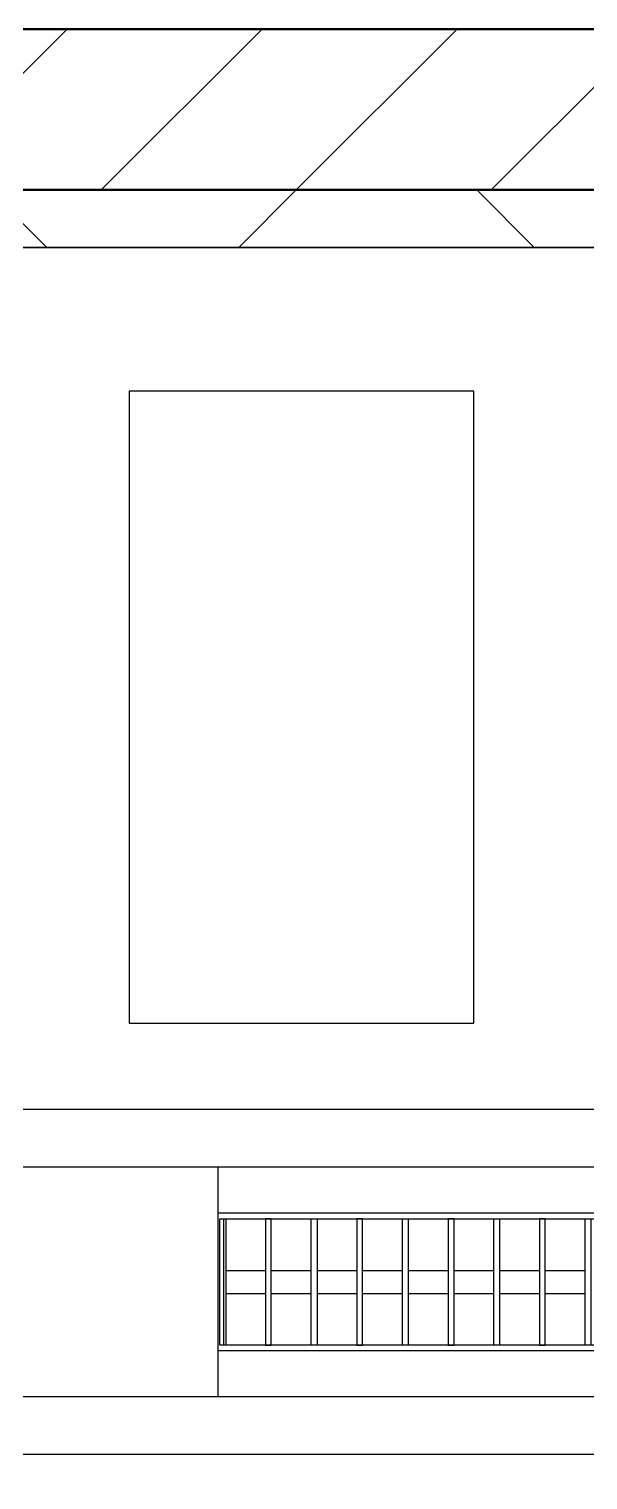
# Model space of a CAD drawing. Header units: millimetres. Extents: x -678720 to -601931, y -306 to 39239.
# Drawn here: x -656011 to -655525, y 7497 to 8759 of the extents above; entities that cross this region are included whole.
import ezdxf
from ezdxf.enums import TextEntityAlignment as Align
from ezdxf.xclip import XClip

# ---------------------------------------------------------------- set-up
doc = ezdxf.new("R2010")
doc.units = ezdxf.units.MM
doc.header["$XCLIPFRAME"] = 0
for name, color, linetype in [('000 - WIPEOUT', 250, 'Continuous'), ('001 - ASCESSORIES', 251, 'Continuous'), ('A04_TUBE SERIES', 2, 'Continuous'), ('A11_ALU.SOLID SHEET', 2, 'Continuous')]:
    doc.layers.add(name, color=color, linetype=linetype)
for name, color, linetype, lineweight in [('008 - LIGHTING', 1, 'Continuous', 9), ('A-GLAZ-CURT', 2, 'Continuous', 9), ('A-WALL', 5, 'Continuous', 35), ('A-WALL-FNSH', 2, 'Continuous', 35), ('A-WALL-PATT', 1, 'Continuous', 35)]:
    doc.layers.add(name, color=color, linetype=linetype, lineweight=lineweight)

# ---------------------------------------------------------------- blocks, each defined once
blk = doc.blocks.new('PPLS-PP19_Custom Tile Pattern - Custom Tile Pattern-V60-4234-01 ENLARGED MULTI-PURPOSE LEVEL - REFLECTED CEILING PLAN - SHEET 5')
at = {"layer": 'A-GLAZ-CURT'}
for p, q in [((-300, 0), (300, 0)), ((300, 0), (-300, 0)), ((230.1, 0), (300, 0)), ((-300, -50), (300, -50)), ((300, -50), (-300, -50))]:
    blk.add_line(p, q, dxfattribs=at)
for points, knots in [([(300, 0), (286.5, 0), (254.2, 0), (207.1, 0), (177.4, 0), (159.3, 0), (158.3, 0), (158.3, 0)], [-285.253232, -285.253232, -285.253232, -285.253232, -244.693688, -187.987675, -143.776725, -129.632772, -123.352749, -123.352749, -123.352749, -123.352749]), ([(300, 0), (288.2, 0), (262, 0), (232.4, 0), (222.1, 0), (220.6, 0)], [-12528.858583, -12528.858583, -12528.858583, -12528.858583, -11905.454923, -11162.864862, -10959.430472, -10959.430472, -10959.430472, -10959.430472]), ([(220.6, 0), (221.5, 0), (228.4, 0), (242.1, 0), (246.5, 0), (247, 0)], [-10638.413474, -10638.413474, -10638.413474, -10638.413474, -10511.382485, -9925.173265, -9834.877357, -9834.877357, -9834.877357, -9834.877357]), ([(220.6, 0), (226.1, 0), (244.7, 0), (266.7, 0), (281.7, 0), (291.7, 0), (296.5, 0), (297.9, 0), (298.1, 0)], [-6899.85577, -6899.85577, -6899.85577, -6899.85577, -6582.165592, -6068.460911, -5766.029927, -5566.724884, -5280.360606, -5199.253518, -5199.253518, -5199.253518, -5199.253518]), ([(247.1, 0), (246.8, 0), (245, 0), (238.3, 0), (226.6, 0), (223.5, 0), (220.7, 0)], [-9649.085549, -9649.085549, -9649.085549, -9649.085549, -9581.591397, -9406.094246, -9221.510254, -9016.44624, -9016.44624, -9016.44624, -9016.44624]), ([(284.8, 0), (284.8, 0), (285.1, 0), (287.5, 0), (293.6, 0), (297.8, 0), (300, 0)], [-4110.630118, -4110.630118, -4110.630118, -4110.630118, -4053.389046, -3959.664717, -3862.421465, -3746.95702, -3746.95702, -3746.95702, -3746.95702]), ([(297.4, 0), (295.8, 0), (291.6, 0), (285.4, 0), (284.9, 0)], [-4803.172655, -4803.172655, -4803.172655, -4803.172655, -4358.271401, -4143.037883, -4143.037883, -4143.037883, -4143.037883])]:
    blk.add_open_spline(points, degree=3, knots=knots, dxfattribs=at)
blk = doc.blocks.new('PPLS-PP19_Custom Tile Pattern - Custom Tile Pattern-V61-4234-01 ENLARGED MULTI-PURPOSE LEVEL - REFLECTED CEILING PLAN - SHEET 5')
at = {"layer": 'A-GLAZ-CURT'}
for p, q in [((-300, 0), (300, 0)), ((300, 0), (-300, 0)), ((-293.1, 0), (-275.8, 0)), ((-275.8, 0), (-293.1, 0)), ((-222.3, 0), (-205, 0)), ((-205, 0), (-222.3, 0)), ((-300, -50), (300, -50)), ((300, -50), (-300, -50))]:
    blk.add_line(p, q, dxfattribs=at)
at = {"layer": 'A-GLAZ-CURT', "flags": 128}
for points in [[(-300, 0), (-291.6, 0), (-283.3, 0), (-275.2, 0), (-267.3, 0), (-259.5, 0), (-251.8, 0), (-244.2, 0), (-236.7, 0), (-229.4, 0), (-222.1, 0), (-214.8, 0), (-207.7, 0), (-200.8, 0), (-194, 0), (-187.5, 0), (-181.6, 0)], [(-125.2, 0), (-128.5, 0), (-134.2, 0), (-140, 0), (-145.5, 0), (-150.6, 0), (-155.5, 0), (-160.3, 0), (-164.9, 0), (-169.6, 0), (-174.5, 0), (-179.5, 0), (-184.8, 0), (-190.4, 0), (-196.4, 0), (-202.6, 0), (-209, 0), (-215.7, 0), (-222.6, 0), (-229.7, 0), (-237, 0), (-244.4, 0), (-252, 0), (-259.7, 0), (-267.5, 0), (-275.5, 0), (-283.6, 0), (-291.7, 0), (-300, 0)], [(-181.4, 0), (-175.6, 0), (-170.3, 0), (-165.6, 0), (-162, 0), (-159.5, 0), (-157.5, 0), (-154.5, 0), (-149.4, 0), (-141.8, 0), (-132.8, 0), (-126.1, 0)]]:
    blk.add_lwpolyline(points, dxfattribs=at)
at = {"layer": 'A-GLAZ-CURT'}
for points, knots in [([(-300, 0), (-284.7, 0), (-236.6, 0), (-174.6, 0), (-130, 0), (-110.8, 0), (-99.5, 0), (-91.5, 0)], [-5323.127839, -5323.127839, -5323.127839, -5323.127839, -4502.809032, -2700.551212, -1002.059161, -460.363443, 0, 0, 0, 0]), ([(-248.2, 0), (-259.4, 0), (-276.2, 0), (-294.5, 0), (-300, 0)], [-14408.49639, -14408.49639, -14408.49639, -14408.49639, -13729.592194, -13439.944408, -13439.944408, -13439.944408, -13439.944408]), ([(-247.5, 0), (-249.6, 0), (-256.9, 0), (-262.6, 0), (-264.9, 0), (-265.4, 0)], [-662.047515, -662.047515, -662.047515, -662.047515, -543.655514, -208.940337, 0, 0, 0, 0]), ([(-258.6, 0), (-257.9, 0), (-255.2, 0), (-251.3, 0), (-248.4, 0)], [-5722.54675, -5722.54675, -5722.54675, -5722.54675, -5657.471696, -5492.108626, -5492.108626, -5492.108626, -5492.108626]), ([(-116.3, 0), (-122.2, 0), (-150.3, 0), (-193.6, 0), (-235.8, 0), (-247.5, 0)], [-17701.573127, -17701.573127, -17701.573127, -17701.573127, -17136.203329, -15131.813646, -14422.989194, -14422.989194, -14422.989194, -14422.989194]), ([(-247.5, 0), (-246.4, 0), (-237.9, 0), (-226, 0), (-213.1, 0), (-200.2, 0), (-190.3, 0), (-183.4, 0), (-181.9, 0)], [-5476.238847, -5476.238847, -5476.238847, -5476.238847, -5413.335975, -5017.494783, -4832.723979, -4666.091899, -4349.945572, -4263.105297, -4263.105297, -4263.105297, -4263.105297]), ([(-137.9, 0), (-140.6, 0), (-147.7, 0), (-147.7, 0), (-158.7, 0), (-174, 0), (-185.6, 0), (-209.8, 0), (-229.8, 0), (-244, 0), (-247.4, 0)], [-3187.727384, -3187.727384, -3187.727384, -3187.727384, -2919.378265, -2477.344047, -2237.412286, -2029.680487, -1755.085331, -1400.429864, -858.079193, -664.109872, -664.109872, -664.109872, -664.109872]), ([(-181.6, 0), (-186.8, 0), (-200.6, 0), (-216.6, 0), (-231.3, 0), (-233.5, 0), (-234, 0)], [-1703.772171, -1703.772171, -1703.772171, -1703.772171, -1422.553702, -978.033455, -846.069444, -682.911962, -682.911962, -682.911962, -682.911962]), ([(-233.5, 0), (-233.4, 0), (-232.4, 0), (-230.7, 0), (-225.3, 0), (-223.6, 0)], [-455.274641, -455.274641, -455.274641, -455.274641, -440.605512, -119.536984, 0, 0, 0, 0]), ([(-223.6, 0), (-219.4, 0), (-206.2, 0), (-192.2, 0), (-182.9, 0), (-181.6, 0)], [-5463.295695, -5463.295695, -5463.295695, -5463.295695, -5161.076232, -4739.070012, -4669.24716, -4669.24716, -4669.24716, -4669.24716]), ([(-181.6, 0), (-177.1, 0), (-169.4, 0), (-158.7, 0), (-157.2, 0)], [-4256.661028, -4256.661028, -4256.661028, -4256.661028, -4000.813434, -3840.635403, -3840.635403, -3840.635403, -3840.635403]), ([(-133.8, 0), (-135.5, 0), (-137.8, 0), (-149.3, 0), (-162, 0), (-172.8, 0), (-180.3, 0), (-181.4, 0)], [-2731.647847, -2731.647847, -2731.647847, -2731.647847, -2418.507304, -2308.929706, -2113.765672, -1763.376603, -1707.279905, -1707.279905, -1707.279905, -1707.279905]), ([(-180.7, 0), (-177.1, 0), (-167.4, 0), (-152.1, 0), (-136.8, 0), (-127.3, 0), (-124.2, 0), (-123.4, 0), (-123.3, 0)], [-4653.918555, -4653.918555, -4653.918555, -4653.918555, -4465.409639, -4149.119819, -3839.893365, -3647.167523, -3488.92562, -3439.852845, -3439.852845, -3439.852845, -3439.852845]), ([(-152.3, 0), (-151, 0), (-147.7, 0), (-143.6, 0), (-138.6, 0)], [-3494.978217, -3494.978217, -3494.978217, -3494.978217, -3371.022232, -3227.460399, -3227.460399, -3227.460399, -3227.460399]), ([(-118.8, 0), (-121.9, 0), (-126.3, 0), (-137, 0), (-147.5, 0), (-150, 0), (-150.6, 0)], [-5938.474035, -5938.474035, -5938.474035, -5938.474035, -5700.061948, -5508.838257, -5298.784692, -5196.16478, -5196.16478, -5196.16478, -5196.16478]), ([(-150.3, 0), (-150.1, 0), (-147.7, 0), (-142.6, 0), (-127.3, 0), (-107.3, 0), (-90.4, 0), (-75.3, 0), (-68.4, 0), (-65.1, 0), (-63.6, 0)], [-4948.728362, -4948.728362, -4948.728362, -4948.728362, -4883.323924, -4440.880425, -4054.690705, -3793.097032, -3402.597032, -3144.956779, -3050.982048, -2969.237017, -2969.237017, -2969.237017, -2969.237017]), ([(-116.7, 0), (-123.8, 0), (-134, 0), (-147.7, 0), (-149.1, 0)], [-6858.444941, -6858.444941, -6858.444941, -6858.444941, -6449.282163, -6277.220794, -6277.220794, -6277.220794, -6277.220794]), ([(-148.2, 0), (-146.9, 0), (-140.1, 0), (-137.3, 0), (-133.9, 0), (-128.8, 0), (-126.5, 0)], [-6162.058746, -6162.058746, -6162.058746, -6162.058746, -6017.569127, -5560.701257, -5364.112219, -5231.017328, -5231.017328, -5231.017328, -5231.017328]), ([(-116.7, 0), (-120, 0), (-127.3, 0), (-139, 0), (-146.1, 0), (-146.9, 0)], [-1120.9132, -1120.9132, -1120.9132, -1120.9132, -945.742622, -741.901385, -489.130243, -489.130243, -489.130243, -489.130243]), ([(-146.7, 0), (-146.6, 0), (-145.5, 0), (-135.7, 0), (-128.3, 0), (-125.2, 0)], [-420.34245, -420.34245, -420.34245, -420.34245, -406.956646, -290.263673, 0, 0, 0, 0]), ([(-127.4, 0), (-131.6, 0), (-133.2, 0), (-134.1, 0), (-134.1, 0)], [-8540.990293, -8540.990293, -8540.990293, -8540.990293, -8266.114998, -8246.473386, -8246.473386, -8246.473386, -8246.473386]), ([(-134.1, 0), (-133.3, 0), (-130.3, 0), (-122.4, 0), (-116.3, 0), (-115.7, 0)], [-7657.439573, -7657.439573, -7657.439573, -7657.439573, -7293.749979, -6839.55839, -6795.449106, -6795.449106, -6795.449106, -6795.449106]), ([(-120.1, 0), (-120.1, 0), (-120.2, 0), (-121.3, 0), (-129.2, 0), (-133.8, 0)], [-2933.992132, -2933.992132, -2933.992132, -2933.992132, -2920.575025, -2840.280255, -2731.647847, -2731.647847, -2731.647847, -2731.647847]), ([(-113.4, 0), (-113.4, 0), (-114, 0), (-119.7, 0), (-125.4, 0), (-127, 0), (-127.4, 0)], [-328.499627, -328.499627, -328.499627, -328.499627, -282.672656, -98.539552, -24.539552, 0, 0, 0, 0]), ([(-126.5, 0), (-122.4, 0), (-108.7, 0), (-86.7, 0), (-63.4, 0), (-55, 0), (-51.6, 0), (-50.8, 0)], [-5231.017328, -5231.017328, -5231.017328, -5231.017328, -4994.692869, -4542.524482, -4008.285538, -3689.699207, -3611.892917, -3611.892917, -3611.892917, -3611.892917]), ([(-125.2, 0), (-124.9, 0), (-122.8, 0), (-119.2, 0), (-115.7, 0)], [-3362.7396, -3362.7396, -3362.7396, -3362.7396, -3342.215224, -3152.568375, -3152.568375, -3152.568375, -3152.568375]), ([(-122.1, 0), (-122, 0), (-121.7, 0), (-121.2, 0), (-120.9, 0)], [-3136.336417, -3136.336417, -3136.336417, -3136.336417, -3110.304437, -3035.164275, -3035.164275, -3035.164275, -3035.164275]), ([(-49.6, 0), (-52.5, 0), (-61.8, 0), (-81.2, 0), (-99.5, 0), (-114, 0), (-117.3, 0), (-118.8, 0)], [-1333.826854, -1333.826854, -1333.826854, -1333.826854, -1060.00838, -740.068933, -229.489605, -116.330425, 0, 0, 0, 0]), ([(-72.9, 0), (-75.5, 0), (-87.4, 0), (-103.1, 0), (-115.7, 0)], [-19442.345229, -19442.345229, -19442.345229, -19442.345229, -18935.241197, -17722.506075, -17722.506075, -17722.506075, -17722.506075]), ([(-49.7, 0), (-50.6, 0), (-60, 0), (-78.2, 0), (-102.3, 0), (-113.4, 0), (-115.7, 0)], [-8132.092767, -8132.092767, -8132.092767, -8132.092767, -8073.216054, -7508.296369, -7004.680444, -6877.322838, -6877.322838, -6877.322838, -6877.322838]), ([(-115.7, 0), (-114.2, 0), (-109.4, 0), (-98.9, 0), (-85.3, 0), (-71.7, 0), (-65.9, 0), (-65.1, 0)], [-3152.381361, -3152.381361, -3152.381361, -3152.381361, -3074.362186, -2902.289527, -2605.247022, -2322.099534, -2241.8264, -2241.8264, -2241.8264, -2241.8264]), ([(-86.2, 0), (-91.4, 0), (-100.8, 0), (-111.1, 0), (-115.7, 0)], [-1681.3698, -1681.3698, -1681.3698, -1681.3698, -1374.161226, -1138.713903, -1138.713903, -1138.713903, -1138.713903]), ([(-115.7, 0), (-114.8, 0), (-110.2, 0), (-96.8, 0), (-75.3, 0), (-59.7, 0), (-49.7, 0)], [-5712.488862, -5712.488862, -5712.488862, -5712.488862, -5430.283136, -5103.229623, -4799.173296, -4279.684689, -4279.684689, -4279.684689, -4279.684689]), ([(-36.6, 0), (-36.6, 0), (-40.4, 0), (-44.3, 0), (-59, 0), (-85.2, 0), (-105.6, 0), (-114, 0), (-115.6, 0)], [-4069.478503, -4069.478503, -4069.478503, -4069.478503, -3858.647035, -3538.256648, -2842.901703, -2193.204658, -1433.981041, -1149.748693, -1149.748693, -1149.748693, -1149.748693]), ([(9.3, 0), (9.1, 0), (7.6, 0), (2.6, 0), (-12.2, 0), (-25.6, 0), (-40, 0), (-56.2, 0), (-75.6, 0), (-94, 0), (-112, 0), (-114.9, 0), (-115.6, 0)], [-2922.926651, -2922.926651, -2922.926651, -2922.926651, -2882.788014, -2720.818881, -2518.50168, -2125.455881, -1792.521578, -1466.981642, -1208.454564, -789.402658, -501.969187, -243.577221, -243.577221, -243.577221, -243.577221]), ([(-114.9, 0), (-108, 0), (-91.3, 0), (-74, 0), (-62.7, 0), (-60.4, 0), (-60, 0)], [-6773.888853, -6773.888853, -6773.888853, -6773.888853, -6236.997189, -5713.340575, -5140.470607, -5006.787413, -5006.787413, -5006.787413, -5006.787413]), ([(-114.8, 0), (-114.4, 0), (-113.9, 0), (-113.4, 0), (-113.4, 0)], [-492.74944, -492.74944, -492.74944, -492.74944, -394.672656, -330.879064, -330.879064, -330.879064, -330.879064]), ([(-91.5, 0), (-90.1, 0), (-84.7, 0), (-77.4, 0), (-72.7, 0), (-72.6, 0), (-72.6, 0)], [-19832.387487, -19832.387487, -19832.387487, -19832.387487, -19753.885894, -19541.04734, -19478.625389, -19471.062469, -19471.062469, -19471.062469, -19471.062469]), ([(-64, 0), (-64.1, 0), (-72.5, 0), (-80.6, 0), (-86.2, 0)], [-2171.769325, -2171.769325, -2171.769325, -2171.769325, -2007.031671, -1681.3698, -1681.3698, -1681.3698, -1681.3698]), ([(-29, 0), (-34, 0), (-43.7, 0), (-56.4, 0), (-71.7, 0), (-77.8, 0), (-82.7, 0), (-83.3, 0), (-83.3, 0)], [-2680.714891, -2680.714891, -2680.714891, -2680.714891, -2413.671296, -2161.752162, -2006.592567, -1646.621388, -1424.436217, -1393.971743, -1393.971743, -1393.971743, -1393.971743]), ([(-83.3, 0), (-83.3, 0), (-82.9, 0), (-76.1, 0), (-63, 0), (-48.1, 0), (-36.5, 0), (-33.6, 0), (-29.9, 0), (-28.6, 0)], [-1393.4169, -1393.4169, -1393.4169, -1393.4169, -1353.722004, -1274.333717, -1073.56893, -651.549973, -296.515819, -83.513472, 0, 0, 0, 0]), ([(-50.9, 0), (-51.1, 0), (-58.4, 0), (-65.8, 0), (-66.4, 0), (-66.4, 0)], [-2997.869085, -2997.869085, -2997.869085, -2997.869085, -2981.410125, -2542.574734, -2498.224237, -2498.224237, -2498.224237, -2498.224237]), ([(-66.4, 0), (-66.4, 0), (-63.6, 0), (-53.6, 0), (-34.4, 0), (-29.8, 0), (-29.2, 0)], [-2493.31794, -2493.31794, -2493.31794, -2493.31794, -2315.303971, -1809.437387, -963.711516, -666.19313, -666.19313, -666.19313, -666.19313]), ([(-63.6, 0), (-61.5, 0), (-57.4, 0), (-55.3, 0), (-51.7, 0), (-49.8, 0)], [-2969.237017, -2969.237017, -2969.237017, -2969.237017, -2851.217951, -2734.127174, -2617.591853, -2617.591853, -2617.591853, -2617.591853]), ([(-58.8, 0), (-58.4, 0), (-57.3, 0), (-54.8, 0), (-50.7, 0), (-49.8, 0)], [-4859.52896, -4859.52896, -4859.52896, -4859.52896, -4680.891996, -4469.85053, -4417.7536, -4417.7536, -4417.7536, -4417.7536]), ([(15.1, 0), (15, 0), (9.5, 0), (-2.9, 0), (-20.6, 0), (-32.8, 0), (-44.9, 0), (-51.4, 0), (-51.8, 0)], [-1934.732642, -1934.732642, -1934.732642, -1934.732642, -1925.670641, -1617.263037, -1290.787923, -1039.307308, -819.71621, -644.910881, -644.910881, -644.910881, -644.910881]), ([(-51.8, 0), (-51.8, 0), (-51.8, 0), (-50.8, 0), (-49.8, 0)], [-632.814994, -632.814994, -632.814994, -632.814994, -627.965721, -529.01067, -529.01067, -529.01067, -529.01067]), ([(-50, 0), (-49.5, 0), (-46.3, 0), (-30.8, 0), (-18, 0), (7.3, 0), (13.2, 0), (16.1, 0)], [-3584.735223, -3584.735223, -3584.735223, -3584.735223, -3546.54457, -3315.260113, -2864.387349, -2439.246196, -2145.685752, -2145.685752, -2145.685752, -2145.685752]), ([(31.2, 0), (26, 0), (12, 0), (-16.2, 0), (-38, 0), (-49.8, 0)], [-4496.803627, -4496.803627, -4496.803627, -4496.803627, -4222.080604, -3745.412743, -3020.498129, -3020.498129, -3020.498129, -3020.498129]), ([(-49.7, 0), (-48.1, 0), (-45.3, 0), (-42.6, 0), (-41.8, 0)], [-4416.784389, -4416.784389, -4416.784389, -4416.784389, -4321.566175, -4270.495146, -4270.495146, -4270.495146, -4270.495146]), ([(-49.5, 0), (-49.4, 0), (-47.1, 0), (-46, 0), (-40.2, 0), (-36.8, 0)], [-515.928705, -515.928705, -515.928705, -515.928705, -508.377888, -260.442412, 0, 0, 0, 0]), ([(-26.8, 0), (-27.8, 0), (-35.4, 0), (-43.6, 0), (-49.5, 0)], [-8718.362214, -8718.362214, -8718.362214, -8718.362214, -8532.293389, -8137.138066, -8137.138066, -8137.138066, -8137.138066]), ([(-48.9, 0), (-46.8, 0), (-43.6, 0), (-40.8, 0), (-40.5, 0), (-40.4, 0)], [-2598.08239, -2598.08239, -2598.08239, -2598.08239, -2474.780881, -2410.990208, -2350.645972, -2350.645972, -2350.645972, -2350.645972]), ([(-36.3, 0), (-36.4, 0), (-37.3, 0), (-45, 0), (-45.7, 0), (-48.4, 0), (-48.8, 0)], [-1855.773136, -1855.773136, -1855.773136, -1855.773136, -1810.870157, -1672.078046, -1405.135169, -1360.9003, -1360.9003, -1360.9003, -1360.9003]), ([(-48.8, 0), (-45, 0), (-32, 0), (-12.8, 0), (4.2, 0), (9.6, 0), (10.1, 0), (10.2, 0)], [-4262.601366, -4262.601366, -4262.601366, -4262.601366, -4065.652676, -3589.737505, -3285.047089, -3066.359526, -3044.715262, -3044.715262, -3044.715262, -3044.715262]), ([(-41.8, 0), (-39.9, 0), (-37.7, 0), (-36.9, 0), (-36.8, 0)], [-4270.495146, -4270.495146, -4270.495146, -4270.495146, -4161.040818, -4106.245333, -4106.245333, -4106.245333, -4106.245333]), ([(-36.8, 0), (-32.4, 0), (-19.2, 0), (-1.3, 0), (11.7, 0), (15.1, 0)], [-6191.144455, -6191.144455, -6191.144455, -6191.144455, -5862.463379, -5340.621928, -5159.287046, -5159.287046, -5159.287046, -5159.287046]), ([(-36.3, 0), (-36.3, 0), (-34.7, 0), (-28.9, 0), (-27, 0), (-26.5, 0)], [-9150.272121, -9150.272121, -9150.272121, -9150.272121, -9057.163041, -8919.836787, -8834.607043, -8834.607043, -8834.607043, -8834.607043]), ([(30.8, 0), (29.3, 0), (20.1, 0), (3.5, 0), (-16.6, 0), (-34.8, 0), (-36, 0)], [-10462.034656, -10462.034656, -10462.034656, -10462.034656, -10363.088938, -9884.23066, -9424.652049, -9182.880979, -9182.880979, -9182.880979, -9182.880979]), ([(-33.3, 0), (-33.3, 0), (-32.9, 0), (-31.2, 0), (-30.5, 0)], [-2415.024266, -2415.024266, -2415.024266, -2415.024266, -2357.633367, -2323.618664, -2323.618664, -2323.618664, -2323.618664]), ([(15.5, 0), (10.8, 0), (-0.9, 0), (-17.8, 0), (-30.6, 0), (-31.8, 0), (-32, 0)], [-3582.245441, -3582.245441, -3582.245441, -3582.245441, -3333.063701, -2994.501669, -2698.150104, -2614.070998, -2614.070998, -2614.070998, -2614.070998]), ([(-30.8, 0), (-30.7, 0), (-30, 0), (-23.5, 0), (-15.8, 0), (-15.2, 0)], [-54176.191683, -54176.191683, -54176.191683, -54176.191683, -54157.274271, -53749.15266, -53717.791567, -53717.791567, -53717.791567, -53717.791567]), ([(-30.5, 0), (-27.1, 0), (-17.8, 0), (0.5, 0), (12, 0), (16.2, 0)], [-2323.618664, -2323.618664, -2323.618664, -2323.618664, -2142.497158, -1716.209403, -1464.783767, -1464.783767, -1464.783767, -1464.783767]), ([(-13, 0), (-14.4, 0), (-17.7, 0), (-26, 0), (-29.5, 0), (-30.2, 0)], [-55207.591944, -55207.591944, -55207.591944, -55207.591944, -54789.006179, -54461.685999, -54290.791712, -54290.791712, -54290.791712, -54290.791712]), ([(-29, 0), (-28.7, 0), (-27.4, 0), (-24.5, 0), (-22.6, 0)], [-166.548282, -166.548282, -166.548282, -166.548282, -102.06493, 0, 0, 0, 0]), ([(8.3, 0), (8.2, 0), (7.2, 0), (0.3, 0), (-13.9, 0), (-24.9, 0), (-29, 0)], [-3574.286521, -3574.286521, -3574.286521, -3574.286521, -3526.962355, -3285.499107, -2903.012179, -2680.714891, -2680.714891, -2680.714891, -2680.714891]), ([(-28.6, 0), (-26.9, 0), (-20.3, 0), (-11.5, 0), (2.1, 0), (10.9, 0), (15.2, 0), (15.8, 0)], [-5361.429781, -5361.429781, -5361.429781, -5361.429781, -5261.36855, -5050.479954, -4785.90057, -4596.498881, -4567.143888, -4567.143888, -4567.143888, -4567.143888]), ([(-22.6, 0), (-20.3, 0), (-17, 0), (-11.4, 0), (-7.7, 0), (-6.6, 0), (-6.4, 0)], [-56468.192263, -56468.192263, -56468.192263, -56468.192263, -56344.022017, -56303.229861, -56166.290093, -56124.392176, -56124.392176, -56124.392176, -56124.392176]), ([(-15.2, 0), (-13.1, 0), (-0.7, 0), (12.1, 0), (15.5, 0)], [-461.142613, -461.142613, -461.142613, -461.142613, -429.606584, -418.500335, -418.500335, -418.500335, -418.500335]), ([(-6.5, 0), (-6.7, 0), (-7.2, 0), (-7.6, 0), (-7.8, 0)], [-56009.792147, -56009.792147, -56009.792147, -56009.792147, -55949.290093, -55895.192118, -55895.192118, -55895.192118, -55895.192118]), ([(-2.6, 0), (-2.5, 0), (-1.2, 0), (4.9, 0), (16, 0), (22.5, 0), (24.5, 0)], [-226.825321, -226.825321, -226.825321, -226.825321, -220.269177, -206.416616, -198.214427, -187.717507, -187.717507, -187.717507, -187.717507]), ([(15.6, 0), (8.3, 0), (2.7, 0), (-1.7, 0), (-2.3, 0)], [-281.576261, -281.576261, -281.576261, -281.576261, -246.234814, -234.646884, -234.646884, -234.646884, -234.646884]), ([(103.1, 0), (101.1, 0), (86.3, 0), (63.3, 0), (35.8, 0), (22.3, 0), (16.8, 0), (16.1, 0)], [-375.435014, -375.435014, -375.435014, -375.435014, -369.147452, -330.153101, -307.516438, -285.83788, -282.48154, -282.48154, -282.48154, -282.48154]), ([(16.2, 0), (24.5, 0), (46.8, 0), (88.7, 0), (120.6, 0), (138.3, 0), (138.5, 0)], [-417.738838, -417.738838, -417.738838, -417.738838, -390.253598, -346.313304, -291.370682, -290.5735, -290.5735, -290.5735, -290.5735]), ([(16.2, 0), (18.4, 0), (21.8, 0), (24.6, 0), (24.7, 0), (24.7, 0)], [-4559.590366, -4559.590366, -4559.590366, -4559.590366, -4445.288762, -4384.376941, -4376.041937, -4376.041937, -4376.041937, -4376.041937]), ([(24.7, 0), (24.5, 0), (21, 0), (18.3, 0), (16.2, 0), (16.2, 0)], [-4368.572414, -4368.572414, -4368.572414, -4368.572414, -4306.476363, -4080.000647, -4076.466269, -4076.466269, -4076.466269, -4076.466269]), ([(70.6, 0), (66.2, 0), (55.8, 0), (39.6, 0), (28.7, 0), (19.4, 0), (16.2, 0)], [-4647.237329, -4647.237329, -4647.237329, -4647.237329, -4326.416877, -4098.545751, -3766.694881, -3594.740052, -3594.740052, -3594.740052, -3594.740052]), ([(16.2, 0), (26.8, 0), (47.1, 0), (70.9, 0), (82.1, 0), (83.7, 0)], [-5140.122876, -5140.122876, -5140.122876, -5140.122876, -4573.028122, -4094.177415, -3869.465285, -3869.465285, -3869.465285, -3869.465285]), ([(76.6, 0), (74.8, 0), (67.7, 0), (53.5, 0), (37, 0), (24.6, 0), (18.8, 0), (16.2, 0)], [-3095.572228, -3095.572228, -3095.572228, -3095.572228, -2950.589685, -2634.532728, -2313.748533, -2106.613311, -1955.358612, -1955.358612, -1955.358612, -1955.358612]), ([(16.8, 0), (20.9, 0), (27, 0), (37.4, 0), (45.9, 0), (57.8, 0), (64.5, 0), (72.7, 0), (75.2, 0), (76, 0), (76.2, 0)], [-1452.261665, -1452.261665, -1452.261665, -1452.261665, -1206.526904, -1089.329421, -901.315459, -753.071572, -495.328968, -421.953223, -334.951786, -290.452333, -290.452333, -290.452333, -290.452333]), ([(17, 0), (17.4, 0), (19.1, 0), (22.9, 0), (31, 0), (39, 0), (51.2, 0), (58.7, 0), (61.3, 0), (61.5, 0)], [-2117.316538, -2117.316538, -2117.316538, -2117.316538, -2084.094819, -1956.422387, -1818.904206, -1645.594513, -1443.202566, -1228.752106, -1120.932285, -1120.932285, -1120.932285, -1120.932285]), ([(18.2, 0), (19.1, 0), (24.3, 0), (25.7, 0), (26.1, 0)], [-5700.113719, -5700.113719, -5700.113719, -5700.113719, -5554.232259, -5302.431367, -5302.431367, -5302.431367, -5302.431367]), ([(82, 0), (79.5, 0), (74.1, 0), (62.3, 0), (51.8, 0), (43.8, 0), (29.5, 0), (20.7, 0), (18.9, 0), (18.2, 0)], [-7119.293879, -7119.293879, -7119.293879, -7119.293879, -6924.452779, -6738.82075, -6548.303034, -6314.283804, -6135.05769, -5972.647715, -5832.674503, -5832.674503, -5832.674503, -5832.674503]), ([(27.4, 0), (27.9, 0), (29.5, 0), (38.1, 0), (53.4, 0), (71.7, 0), (79.9, 0), (81.9, 0), (82.2, 0)], [-5037.309798, -5037.309798, -5037.309798, -5037.309798, -4887.603822, -4705.298446, -4353.683244, -3960.84581, -3759.045785, -3720.644917, -3720.644917, -3720.644917, -3720.644917]), ([(27.9, 0), (29.1, 0), (33.4, 0), (48.4, 0), (65.3, 0), (77.3, 0), (82.1, 0)], [-147.777612, -147.777612, -147.777612, -147.777612, -135.792042, -118.513713, -97.899267, -83.98625, -83.98625, -83.98625, -83.98625]), ([(53.2, 0), (53.1, 0), (52.2, 0), (45, 0), (36.5, 0), (30.8, 0)], [-622.740158, -622.740158, -622.740158, -622.740158, -566.066452, -360.610861, 0, 0, 0, 0]), ([(136.4, 0), (121.7, 0), (86.9, 0), (51.2, 0), (31.2, 0)], [-106.750556, -106.750556, -106.750556, -106.750556, -59.610984, 0, 0, 0, 0]), ([(82.1, 0), (77.8, 0), (68.8, 0), (57.8, 0), (46.5, 0), (41.2, 0), (36, 0), (35.5, 0), (35.5, 0)], [-373.21499, -373.21499, -373.21499, -373.21499, -357.622665, -341.267687, -334.000314, -326.15566, -319.318397, -317.489778, -317.489778, -317.489778, -317.489778]), ([(36.3, 0), (37.8, 0), (48.8, 0), (64.8, 0), (95.9, 0), (124.5, 0), (132.4, 0), (134.6, 0)], [-314.598523, -314.598523, -314.598523, -314.598523, -305.899624, -287.17622, -249.500363, -194.761443, -152.241002, -152.241002, -152.241002, -152.241002]), ([(61.5, 0), (61.5, 0), (61.2, 0), (54.6, 0), (53.7, 0), (53.6, 0)], [-1113.311073, -1113.311073, -1113.311073, -1113.311073, -1096.402191, -891.204116, -747.28819, -747.28819, -747.28819, -747.28819]), ([(76.2, 0), (75.6, 0), (73.6, 0), (71, 0), (70.6, 0)], [-193.634889, -193.634889, -193.634889, -193.634889, -31.537676, 0, 0, 0, 0]), ([(114.4, 0), (114.2, 0), (112.1, 0), (105.4, 0), (92.4, 0), (87.3, 0), (82.3, 0), (82.1, 0)], [-8148.58938, -8148.58938, -8148.58938, -8148.58938, -8105.191388, -7723.759874, -7531.75727, -7135.649961, -7123.198795, -7123.198795, -7123.198795, -7123.198795]), ([(82.2, 0), (89.1, 0), (104.1, 0), (116.4, 0), (128.6, 0), (128.9, 0)], [-83.87378, -83.87378, -83.87378, -83.87378, -63.759246, -39.050993, -35.895543, -35.895543, -35.895543, -35.895543]), ([(82.4, 0), (85.1, 0), (86.3, 0), (92.5, 0), (94.3, 0)], [-3711.701957, -3711.701957, -3711.701957, -3711.701957, -3336.541051, -2783.776468, -2783.776468, -2783.776468, -2783.776468]), ([(168.4, 0), (167.7, 0), (162.5, 0), (147, 0), (113.2, 0), (90.3, 0), (82.5, 0)], [-543.375029, -543.375029, -543.375029, -543.375029, -530.793311, -458.593899, -401.860199, -373.637621, -373.637621, -373.637621, -373.637621]), ([(94.4, 0), (94.4, 0), (94.6, 0), (99.1, 0), (109, 0), (120.8, 0), (135.1, 0), (144.5, 0), (148, 0)], [-2348.345796, -2348.345796, -2348.345796, -2348.345796, -2310.419338, -2233.599744, -2052.234781, -1843.028543, -1530.39897, -1336.143062, -1336.143062, -1336.143062, -1336.143062]), ([(129, 0), (129, 0), (124.4, 0), (122.4, 0), (115, 0), (108, 0), (103.1, 0)], [-35.386604, -35.386604, -35.386604, -35.386604, -31.430235, -22.807238, -15.488593, 0, 0, 0, 0]), ([(157.9, 0), (156.8, 0), (151.7, 0), (143.3, 0), (134, 0), (126.2, 0), (118.6, 0), (114.2, 0), (112, 0), (105.7, 0), (105.2, 0), (105.2, 0)], [-10292.955006, -10292.955006, -10292.955006, -10292.955006, -10098.273015, -9847.788484, -9677.714971, -9567.007022, -9453.21225, -9220.200448, -9012.77275, -8966.157302, -8929.495943, -8929.495943, -8929.495943, -8929.495943]), ([(105.3, 0), (105.5, 0), (111, 0), (112.7, 0), (113.6, 0)], [-8920.561005, -8920.561005, -8920.561005, -8920.561005, -8814.835624, -8577.462505, -8577.462505, -8577.462505, -8577.462505]), ([(128.6, 0), (128.8, 0), (130.2, 0), (139.3, 0), (152.7, 0), (161.2, 0), (162.2, 0), (162.8, 0)], [-633.326174, -633.326174, -633.326174, -633.326174, -627.736123, -618.981161, -602.094757, -592.980799, -581.414464, -581.414464, -581.414464, -581.414464])]:
    blk.add_open_spline(points, degree=3, knots=knots, dxfattribs=at)
for points in [[(-117.7, 0), (-117.5, 0), (-117.1, 0), (-116.6, 0)], [(-115.7, 0), (-116.6, 0), (-117.2, 0), (-117.6, 0)], [(-39.8, 0), (-39.1, 0), (-38.1, 0), (-37.4, 0)], [(16, 0), (13.3, 0), (10.8, 0), (9.6, 0)], [(24.5, 0), (25.2, 0), (25.7, 0), (26, 0)], [(80.3, 0), (79.6, 0), (78.3, 0), (76.6, 0)], [(84.1, 0), (83.6, 0), (82.7, 0), (82.1, 0)]]:
    blk.add_open_spline(points, degree=3, dxfattribs=at)
blk = doc.blocks.new('*U321')
at = {"layer": 'A-GLAZ-CURT', "rotation": 180}
for name, p in [('PPLS-PP19_Custom Tile Pattern - Custom Tile Pattern-V61-4234-01 ENLARGED MULTI-PURPOSE LEVEL - REFLECTED CEILING PLAN - SHEET 5', (-22865, -710)), ('PPLS-PP19_Custom Tile Pattern - Custom Tile Pattern-V60-4234-01 ENLARGED MULTI-PURPOSE LEVEL - REFLECTED CEILING PLAN - SHEET 5', (-22265, -710))]:
    blk.add_blockref(name, p, dxfattribs=at)
blk = doc.blocks.new('*U474')
at = {"color": 1}
blk.add_wipeout([(600, -60), (-600, -60), (-600, 60), (600, 60)], dxfattribs=at).dxf.layer = '000 - WIPEOUT'
at = {"layer": '001 - ASCESSORIES', "color": 0}
blk.add_lwpolyline([(600, -60), (-600, -60), (-600, 60), (600, 60)], close=True, dxfattribs=at)
at = {"layer": '001 - ASCESSORIES'}
for points in [[(-593.5, -55), (-598.5, -55), (-598.5, 55), (-593.5, 55)], [(595, -55), (-595, -55), (-595, 55), (595, 55)], [(-558.8, -55), (-553.8, -55), (-553.8, 55), (-558.8, 55)], [(-514, -55), (-519, -55), (-519, 55), (-514, 55)], [(-479.3, -55), (-474.3, -55), (-474.3, 55), (-479.3, 55)], [(-434.6, -55), (-439.6, -55), (-439.6, 55), (-434.6, 55)], [(-399.8, -55), (-394.8, -55), (-394.8, 55), (-399.8, 55)], [(-355.1, -55), (-360.1, -55), (-360.1, 55), (-355.1, 55)], [(-320.4, -55), (-315.4, -55), (-315.4, 55), (-320.4, 55)], [(-275.6, -55), (-280.6, -55), (-280.6, 55), (-275.6, 55)]]:
    blk.add_lwpolyline(points, close=True, dxfattribs=at)
for points in [[(-593.5, 10), (-558.8, 10)], [(-553.8, 10), (-519, 10)], [(-514, 10), (-479.3, 10)], [(-474.3, 10), (-439.6, 10)], [(-434.6, 10), (-399.8, 10)], [(-394.8, 10), (-360.1, 10)], [(-355.1, 10), (-320.4, 10)], [(-315.4, 10), (-280.6, 10)], [(-593.5, -10), (-558.8, -10)], [(-553.8, -10), (-519, -10)], [(-514, -10), (-479.3, -10)], [(-474.3, -10), (-439.6, -10)], [(-434.6, -10), (-399.8, -10)], [(-394.8, -10), (-360.1, -10)], [(-355.1, -10), (-320.4, -10)], [(-315.4, -10), (-280.6, -10)]]:
    blk.add_lwpolyline(points, dxfattribs=at)
blk = doc.blocks.new('*U475')
blk.add_point((0, 0))
at = {"layer": 'Defpoints', "color": 250}
blk.add_text('AL.SHEET-HAT-TYPE-C', height=7, rotation=270, dxfattribs=at).set_placement((15, 0), align=Align.BOTTOM_CENTER)
blk.add_wipeout([(0, -100), (350, -100), (350, 100), (0, 100)]).dxf.layer = '000 - WIPEOUT'
at = {"layer": 'A11_ALU.SOLID SHEET', "color": 0}
blk.add_lwpolyline([(0, -100), (350, -100), (350, 100), (0, 100)], close=True, dxfattribs=at)
blk = doc.blocks.new('*U488')
blk.add_wipeout([(-25, 0), (25, 0), (25, 81755), (-25, 81755)]).dxf.layer = '000 - WIPEOUT'
at = {"layer": 'A04_TUBE SERIES', "color": 0}
blk.add_lwpolyline([(-25, 0), (25, 0), (25, 81755), (-25, 81755)], close=True, dxfattribs=at)
at = {"layer": 'Defpoints', "color": 250, "flags": 1}
blk.add_attdef('EXTR.OVL-LENGTH_', (-33.1, -9), '', height=5, dxfattribs=at)
blk = doc.blocks.new('*U489')
blk.add_wipeout([(-25, 0), (25, 0), (25, 81755), (-25, 81755)]).dxf.layer = '000 - WIPEOUT'
at = {"layer": 'A04_TUBE SERIES', "color": 0}
blk.add_lwpolyline([(-25, 0), (25, 0), (25, 81755), (-25, 81755)], close=True, dxfattribs=at)
at = {"layer": 'Defpoints', "color": 250, "flags": 1}
blk.add_attdef('EXTR.OVL-LENGTH_', (-33.1, -9), '', height=5, dxfattribs=at)
blk = doc.blocks.new('*U605')
at = {"color": 3}
blk.add_wipeout([(-275, -26450), (275, -26450), (275, -26750), (-275, -26750)], dxfattribs=at).dxf.layer = '000 - WIPEOUT'
at = {"layer": 'A11_ALU.SOLID SHEET', "color": 0, "linetype": 'ByBlock'}
blk.add_lwpolyline([(-275, -26750), (275, -26750), (275, -26450), (-275, -26450)], close=True, dxfattribs=at)
blk = doc.blocks.new('*U743')
blk.add_lwpolyline([(21173.4, -580), (28210, -580), (28210, -6850), (45954.2, -6850), (45954.2, 600), (82995.1, 600), (83086.5, 650), (90052, 650), (90392, 990), (103159.2, 990), (103159.2, 4990), (21173.4, 4990), (21173.4, 3485.5), (21203.4, 3485.5), (21203.4, 925.5), (21173.4, 925.5), (21173.4, -580)])
at = {"layer": 'A11_ALU.SOLID SHEET', "color": 0, "linetype": 'ByBlock', "rotation": 90}
blk.add_blockref('*U605', (62308.5, 4590), dxfattribs=at)
at = {"layer": 'A11_ALU.SOLID SHEET', "color": 1}
blk.add_blockref('*U475', (88486, 4090), dxfattribs=at)
at = {"layer": '008 - LIGHTING'}
blk.add_blockref('*U474', (89436, 4090), dxfattribs=at)
at = {"layer": 'A04_TUBE SERIES', "color": 0, "linetype": 'ByBlock', "rotation": 270}
for name, p in [('*U488', (21303.5, 4215)), ('*U489', (21303.5, 3965))]:
    blk.add_blockref(name, p, dxfattribs=at)

msp = doc.modelspace()

# ---------------------------------------------------------------- block references
at = {"layer": 'A11_ALU.SOLID SHEET'}
ref = msp.add_blockref('*U743', (-744682.4, 3579), dxfattribs=at)
XClip(ref).set_block_clipping_path([(69798.6834257276, -3885.5002684942), (120965.0023936313, 33679.9972602262)])

# ---------------------------------------------------------------- next in the draw order: hatches: boundary and pattern name
at = {"layer": 'A-WALL-PATT', "lineweight": 9}
h = msp.add_hatch(dxfattribs=at)
h.set_pattern_fill('FP_2', color=256, style=0, pattern_type=2)
h.set_pattern_definition([(45, (0, 0), (-84.852814, 84.852814), [])])
h.paths.add_polyline_path([(-645614.9, 8619), (-644025.6, 8619), (-644076, 8641.5), (-644079.8, 8639.4), (-644085, 8639.4), (-644091, 8644), (-644092, 8648.7), (-644157.4, 8677.9), (-644139, 8719), (-643915.3, 8619), (-632557.4, 8619), (-632557.4, 8759), (-674883.7, 8759), (-674883.7, 8619), (-672825.6, 8619), (-672876, 8641.5), (-672879.8, 8639.4), (-672885, 8639.4), (-672891, 8644), (-672892, 8648.7), (-672957.4, 8677.9), (-672939, 8719), (-672715.3, 8619), (-669225.6, 8619), (-669276, 8641.5), (-669279.8, 8639.4), (-669285, 8639.4), (-669291, 8644), (-669292, 8648.7), (-669357.4, 8677.9), (-669339, 8719), (-669115.3, 8619), (-665625.6, 8619), (-665676, 8641.5), (-665679.8, 8639.4), (-665685, 8639.4), (-665691, 8644), (-665692, 8648.7), (-665757.4, 8677.9), (-665739, 8719), (-665515.3, 8619), (-662025.6, 8619), (-662076, 8641.5), (-662079.8, 8639.4), (-662085, 8639.4), (-662091, 8644), (-662092, 8648.7), (-662157.4, 8677.9), (-662139, 8719), (-661915.3, 8619), (-658425.6, 8619), (-658476, 8641.5), (-658479.8, 8639.4), (-658485, 8639.4), (-658491, 8644), (-658492, 8648.7), (-658557.4, 8677.9), (-658539, 8719), (-658315.3, 8619), (-654825.6, 8619), (-654876, 8641.5), (-654879.8, 8639.4), (-654885, 8639.4), (-654891, 8644), (-654892, 8648.7), (-654957.4, 8677.9), (-654939, 8719), (-654715.3, 8619), (-651225.6, 8619), (-651276, 8641.5), (-651279.8, 8639.4), (-651285, 8639.4), (-651291, 8644), (-651292, 8648.7), (-651357.4, 8677.9), (-651339, 8719), (-651115.3, 8619), (-647625.6, 8619), (-647676, 8641.5), (-647679.8, 8639.4), (-647685, 8639.4), (-647691, 8644), (-647692, 8648.7), (-647757.4, 8677.9), (-647739, 8719), (-647515.3, 8619), (-645746.8, 8619)])
h = msp.add_hatch(dxfattribs=at)
h.set_pattern_fill('FP_3', color=256, style=0, pattern_type=2)
h.set_pattern_definition([(45, (0, 0), (-212.13203, 212.13203), []), (135, (0, 0), (-212.13203, -212.13203), [])])
h.paths.add_polyline_path([(-637582.4, 8569), (-637582.4, 8619), (-643915.3, 8619), (-643803.4, 8569), (-641132.3, 8569)])
h.paths.add_polyline_path([(-659985.6, 8569), (-658313.7, 8569), (-658425.6, 8619), (-661915.3, 8619), (-661803.4, 8569), (-660051.6, 8569)])
h.paths.add_polyline_path([(-653657.3, 8569), (-651113.7, 8569), (-651225.6, 8619), (-654715.3, 8619), (-654603.4, 8569), (-653782.4, 8569)])
h.paths.add_polyline_path([(-643913.7, 8569), (-644025.6, 8619), (-647515.3, 8619), (-647403.4, 8569), (-643966.9, 8569)])
h.paths.add_polyline_path([(-658203.4, 8569), (-654713.7, 8569), (-654825.6, 8619), (-658315.3, 8619), (-658205.8, 8570.1)])
h.paths.add_polyline_path([(-662292.9, 8569), (-661913.7, 8569), (-662025.6, 8619), (-665515.3, 8619), (-665403.4, 8569), (-662358.8, 8569)])
h.paths.add_polyline_path([(-647513.7, 8569), (-647625.6, 8619), (-651115.3, 8619), (-651003.4, 8569), (-647526.6, 8569)])
h.paths.add_polyline_path([(-666973.2, 8569), (-665513.7, 8569), (-665625.6, 8619), (-669115.3, 8619), (-669003.4, 8569), (-667105.1, 8569)])
h.paths.add_polyline_path([(-670928.5, 8569), (-669113.7, 8569), (-669225.6, 8619), (-672715.3, 8619), (-672603.4, 8569), (-670994.4, 8569)])
h.paths.add_polyline_path([(-672906.1, 8569), (-672713.7, 8569), (-672825.6, 8619), (-674883.7, 8619), (-674883.7, 8569), (-672957.4, 8569)])

# ---------------------------------------------------------------- next in the draw order: linework, layer by layer
at = {"layer": 'A-WALL', "color": 7, "lineweight": 70}
for p, q in [((-657382.4, 8759), (-654982.4, 8759)), ((-654982.4, 8619), (-657382.4, 8619)), ((-657382.4, 8619), (-654982.4, 8619))]:
    msp.add_line(p, q, dxfattribs=at)
at = {"layer": 'A-WALL-FNSH', "color": 250}
msp.add_line((-654982.4, 8569), (-657382.4, 8569), dxfattribs=at)

# ---------------------------------------------------------------- next in the draw order: block references
msp.add_blockref('*U321', (-633017.4, 9279))

doc.saveas('drawing.dxf')
